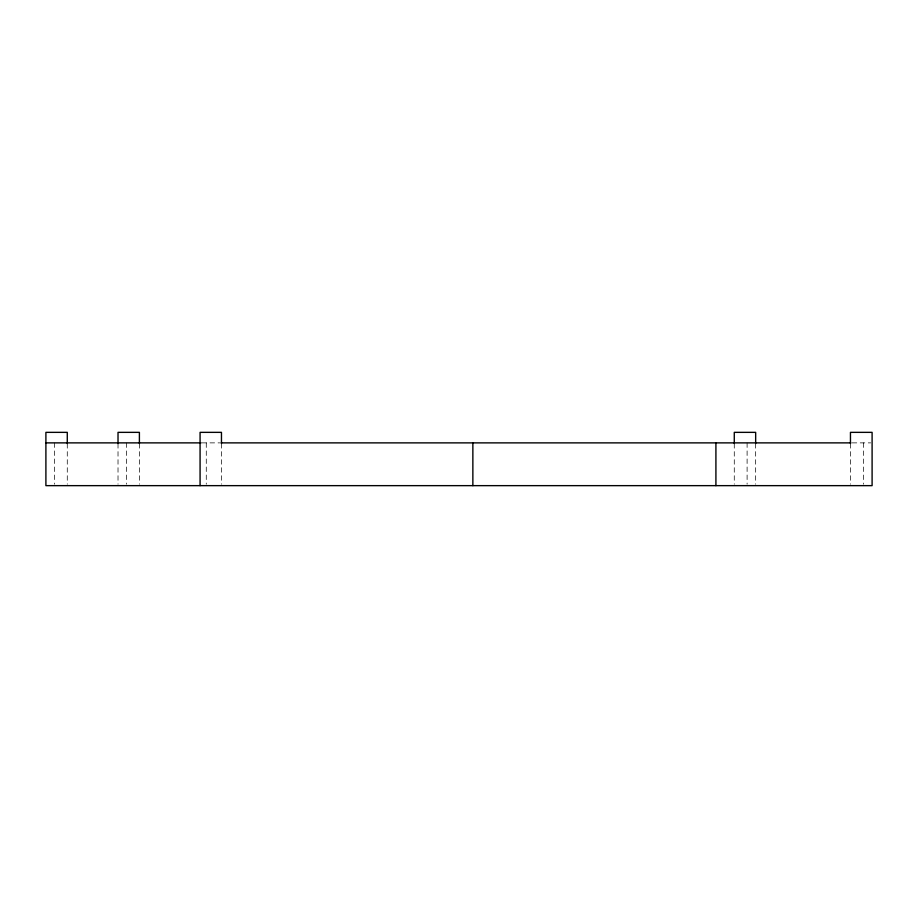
<?xml version="1.0" encoding="UTF-8"?>
<svg xmlns="http://www.w3.org/2000/svg" width="918" height="918" viewBox="0 0 918 918"><rect width="100%" height="100%" fill="white"/><g stroke="black" fill="none" stroke-linecap="round" stroke-linejoin="round"><path stroke-width="0.69" stroke-dasharray="4.59 3.44" d="M201.983 442.878L219.677 442.878M852.191 442.878L870.677 442.878M863.551 442.878L863.551 484.222M850.458 443.578L850.458 484.245M755.663 443.578L755.663 484.245M747.103 442.878L747.103 484.222M734.274 443.578L734.274 484.245M221.468 443.578L221.468 484.245M206.275 442.878L206.275 484.222M139.398 443.578L139.398 484.245M126.569 442.878L126.569 484.222M118.02 443.578L118.02 484.245M67.278 443.578L67.278 484.245M54.449 442.878L54.449 484.222"/><path stroke-width="1.38" d="M45.9 442.878L201.042 442.878M221.1 442.878L850.802 442.878M850.458 443.578L850.458 432.355L872.1 432.355L872.1 485.645L45.9 485.645L45.9 432.355L67.278 432.355L67.278 443.578M755.663 443.578L755.663 432.355L734.274 432.355L734.274 443.578M715.914 442.878L715.914 485.645M472.862 442.878L472.862 485.645M221.468 443.578L221.468 432.355L200.078 432.355L200.078 485.645M139.398 443.578L139.398 432.355L118.02 432.355L118.02 443.578"/></g></svg>
